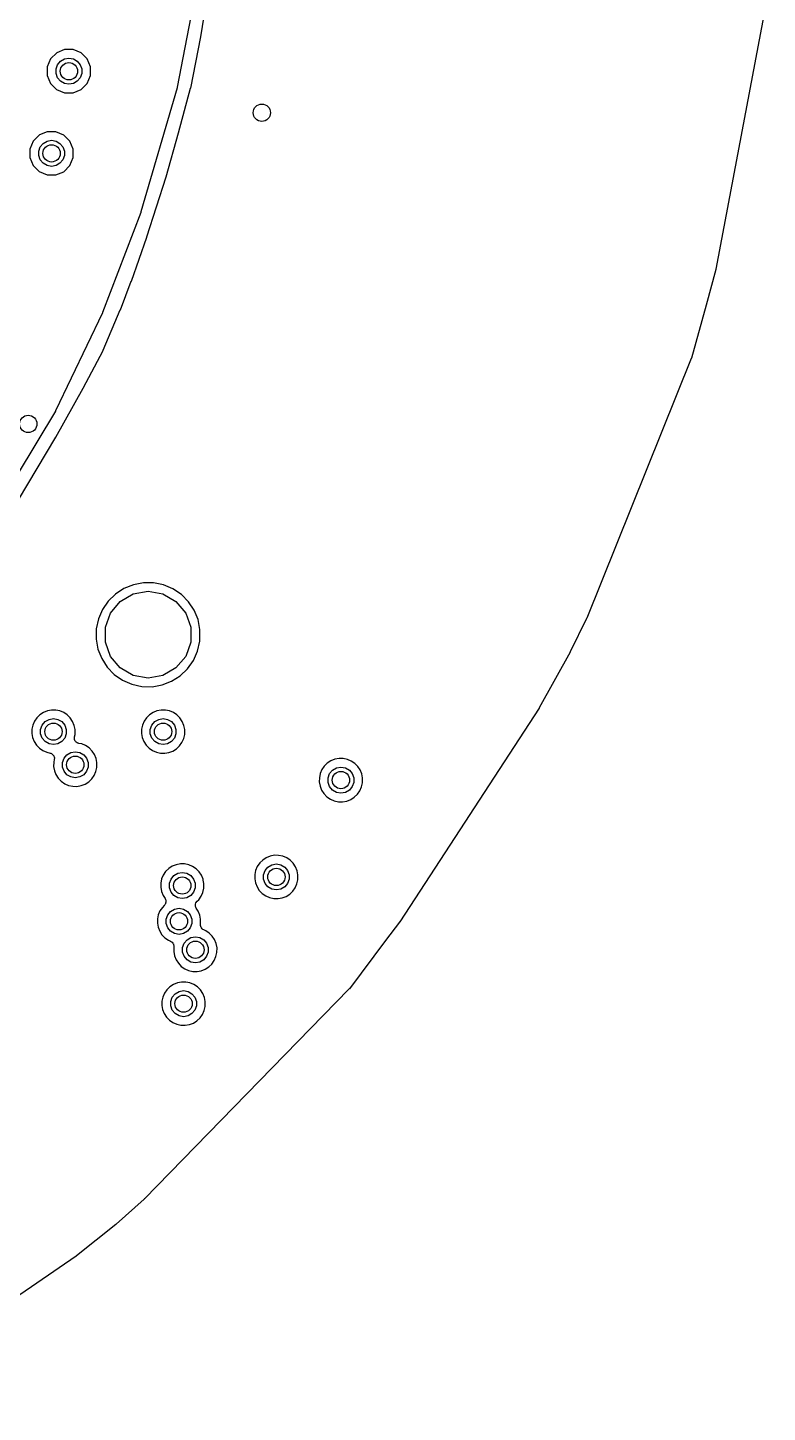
# Model space of a CAD drawing. Extents: x 83.8 to 170.2, y -169.8 to -83.8.
# Drawn here: x 152.97 to 170.07, y -164.39 to -132.36 of the extents above; entities that cross this region are included whole.
import ezdxf

# ---------------------------------------------------------------- set-up
doc = ezdxf.new("R2010")
doc.units = 0
doc.header["$MEASUREMENT"] = 0
doc.layers.add('BLACK', color=7, linetype='CONTINUOUS')

msp = doc.modelspace()

# ---------------------------------------------------------------- linework, layer by layer
at = {"layer": 'Black'}
for p, q in [((156.911, -131.195), (156.426, -133.738)), ((156.968, -132.569), (157.21, -131.073)), ((170.066, -131.644), (168.875, -137.947)), ((156.735, -133.757), (156.968, -132.571)), ((156.968, -132.571), (156.968, -132.569)), ((153.821, -132.868), (153.637, -132.944)), ((154.02, -132.868), (153.821, -132.868)), ((154.204, -132.944), (154.02, -132.868)), ((153.496, -133.084), (153.42, -133.268)), ((153.637, -132.944), (153.496, -133.084)), ((153.624, -133.315), (153.659, -133.217)), ((153.659, -133.217), (153.727, -133.137)), ((153.727, -133.137), (153.817, -133.085)), ((153.817, -133.085), (153.92, -133.067)), ((153.92, -133.067), (154.023, -133.085)), ((154.023, -133.085), (154.114, -133.137)), ((154.114, -133.137), (154.181, -133.217)), ((154.181, -133.217), (154.217, -133.315)), ((154.344, -133.085), (154.204, -132.944)), ((154.42, -133.269), (154.344, -133.085)), ((153.42, -133.268), (153.42, -133.467)), ((153.42, -133.467), (153.496, -133.651)), ((153.624, -133.42), (153.624, -133.315)), ((153.659, -133.518), (153.624, -133.42)), ((153.727, -133.598), (153.659, -133.518)), ((154.181, -133.518), (154.114, -133.598)), ((154.217, -133.42), (154.181, -133.518)), ((154.217, -133.315), (154.217, -133.42)), ((154.344, -133.651), (154.42, -133.468)), ((154.42, -133.468), (154.42, -133.269)), ((153.496, -133.651), (153.636, -133.791)), ((153.636, -133.791), (153.82, -133.868)), ((153.817, -133.651), (153.727, -133.598)), ((153.92, -133.669), (153.817, -133.651)), ((153.82, -133.868), (154.019, -133.868)), ((154.023, -133.651), (153.92, -133.669)), ((154.019, -133.868), (154.203, -133.792)), ((154.114, -133.598), (154.023, -133.651)), ((154.203, -133.792), (154.344, -133.651)), ((156.423, -133.749), (155.583, -136.624)), ((156.426, -133.738), (156.423, -133.743)), ((156.423, -133.743), (156.423, -133.749)), ((156.45, -134.795), (156.734, -133.761)), ((156.734, -133.761), (156.735, -133.757)), ((153.42, -134.768), (153.236, -134.843)), ((153.619, -134.768), (153.42, -134.768)), ((153.802, -134.844), (153.619, -134.768)), ((156.166, -135.81), (156.45, -134.795)), ((156.45, -134.795), (156.45, -134.795)), ((153.095, -134.984), (153.019, -135.168)), ((153.236, -134.843), (153.095, -134.984)), ((153.222, -135.215), (153.258, -135.117)), ((153.258, -135.117), (153.325, -135.037)), ((153.325, -135.037), (153.416, -134.985)), ((153.416, -134.985), (153.519, -134.966)), ((153.519, -134.966), (153.622, -134.985)), ((153.622, -134.985), (153.712, -135.037)), ((153.712, -135.037), (153.78, -135.117)), ((153.78, -135.117), (153.815, -135.215)), ((153.943, -134.985), (153.802, -134.844)), ((154.019, -135.169), (153.943, -134.985)), ((153.019, -135.168), (153.019, -135.367)), ((153.019, -135.367), (153.095, -135.55)), ((153.222, -135.32), (153.222, -135.215)), ((153.258, -135.418), (153.222, -135.32)), ((153.325, -135.498), (153.258, -135.418)), ((153.78, -135.418), (153.712, -135.498)), ((153.815, -135.32), (153.78, -135.418)), ((153.815, -135.215), (153.815, -135.32)), ((153.942, -135.551), (154.019, -135.367)), ((154.019, -135.367), (154.019, -135.169)), ((153.095, -135.55), (153.235, -135.691)), ((153.235, -135.691), (153.419, -135.768)), ((153.416, -135.551), (153.325, -135.498)), ((153.519, -135.569), (153.416, -135.551)), ((153.419, -135.768), (153.618, -135.768)), ((153.622, -135.551), (153.519, -135.569)), ((153.618, -135.768), (153.802, -135.692)), ((153.712, -135.498), (153.622, -135.551)), ((153.802, -135.692), (153.942, -135.551)), ((155.719, -137.202), (156.165, -135.812)), ((156.165, -135.812), (156.166, -135.81)), ((155.579, -136.634), (154.699, -138.946)), ((155.58, -136.629), (155.579, -136.634)), ((155.583, -136.624), (155.58, -136.629)), ((155.363, -138.223), (155.718, -137.204)), ((155.718, -137.204), (155.719, -137.202)), ((168.873, -137.957), (168.652, -138.777)), ((168.875, -137.947), (168.873, -137.952)), ((168.873, -137.952), (168.873, -137.957)), ((155.109, -138.884), (155.362, -138.225)), ((155.362, -138.225), (155.363, -138.223)), ((154.695, -138.955), (153.613, -141.221)), ((154.696, -138.95), (154.695, -138.955)), ((154.699, -138.946), (154.696, -138.95)), ((154.714, -139.822), (155.108, -138.885)), ((155.108, -138.885), (155.109, -138.884)), ((168.652, -138.778), (168.31, -140.003)), ((168.652, -138.777), (168.652, -138.778)), ((168.652, -138.778), (168.652, -138.778)), ((154.251, -140.698), (154.711, -139.827)), ((154.711, -139.827), (154.714, -139.822)), ((168.305, -140.016), (165.892, -146.019)), ((168.307, -140.009), (168.305, -140.016)), ((168.31, -140.003), (168.307, -140.009)), ((153.621, -141.83), (154.25, -140.699)), ((154.25, -140.699), (154.251, -140.698)), ((153.607, -141.232), (152.074, -143.777)), ((153.609, -141.226), (153.607, -141.232)), ((153.613, -141.221), (153.609, -141.226)), ((152.753, -143.282), (153.62, -141.832)), ((153.62, -141.832), (153.621, -141.83)), ((155.192, -145.334), (154.995, -145.463)), ((155.41, -145.246), (155.192, -145.334)), ((155.407, -145.46), (155.75, -145.399)), ((155.641, -145.202), (155.41, -145.246)), ((155.876, -145.204), (155.641, -145.202)), ((155.75, -145.399), (156.093, -145.46)), ((156.107, -145.251), (155.876, -145.204)), ((156.324, -145.342), (156.107, -145.251)), ((156.519, -145.474), (156.324, -145.342)), ((154.826, -145.628), (154.694, -145.822)), ((154.995, -145.463), (154.826, -145.628)), ((154.881, -145.901), (155.105, -145.634)), ((155.105, -145.634), (155.407, -145.46)), ((156.093, -145.46), (156.395, -145.634)), ((156.395, -145.634), (156.62, -145.901)), ((156.685, -145.641), (156.519, -145.474)), ((156.815, -145.837), (156.685, -145.641)), ((154.601, -146.038), (154.552, -146.269)), ((154.694, -145.822), (154.601, -146.038)), ((154.762, -146.229), (154.881, -145.901)), ((156.62, -145.901), (156.739, -146.229)), ((156.905, -146.054), (156.815, -145.837)), ((165.888, -146.028), (165.509, -146.801)), ((165.89, -146.023), (165.888, -146.028)), ((165.892, -146.019), (165.89, -146.023)), ((154.552, -146.269), (154.549, -146.504)), ((154.762, -146.577), (154.762, -146.229)), ((156.739, -146.229), (156.739, -146.577)), ((156.95, -146.284), (156.905, -146.054)), ((156.946, -146.555), (156.95, -146.284)), ((154.549, -146.504), (154.591, -146.735)), ((154.881, -146.905), (154.762, -146.577)), ((156.739, -146.577), (156.62, -146.905)), ((156.894, -146.784), (156.946, -146.555)), ((154.591, -146.735), (154.678, -146.954)), ((154.678, -146.954), (154.805, -147.152)), ((155.105, -147.172), (154.881, -146.905)), ((156.62, -146.905), (156.395, -147.172)), ((156.663, -147.191), (156.799, -146.999)), ((156.799, -146.999), (156.894, -146.784)), ((165.506, -146.807), (164.794, -148.091)), ((165.507, -146.804), (165.506, -146.807)), ((165.509, -146.801), (165.507, -146.804)), ((154.805, -147.152), (154.969, -147.321)), ((154.969, -147.321), (155.162, -147.456)), ((155.407, -147.346), (155.105, -147.172)), ((156.395, -147.172), (156.093, -147.346)), ((156.493, -147.353), (156.663, -147.191)), ((155.162, -147.456), (155.378, -147.55)), ((155.378, -147.55), (155.607, -147.6)), ((155.75, -147.407), (155.407, -147.346)), ((155.607, -147.6), (155.843, -147.605)), ((156.093, -147.346), (155.75, -147.407)), ((155.843, -147.605), (156.074, -147.564)), ((156.074, -147.564), (156.294, -147.479)), ((156.294, -147.479), (156.493, -147.353)), ((153.248, -148.253), (153.178, -148.322)), ((153.33, -148.2), (153.248, -148.253)), ((153.421, -148.163), (153.33, -148.2)), ((153.517, -148.145), (153.421, -148.163)), ((153.615, -148.145), (153.517, -148.145)), ((153.711, -148.165), (153.615, -148.145)), ((153.802, -148.203), (153.711, -148.165)), ((153.883, -148.258), (153.802, -148.203)), ((153.952, -148.327), (153.883, -148.258)), ((155.783, -148.253), (155.713, -148.322)), ((155.865, -148.2), (155.783, -148.253)), ((155.956, -148.163), (155.865, -148.2)), ((156.052, -148.145), (155.956, -148.163)), ((156.15, -148.145), (156.052, -148.145)), ((156.246, -148.165), (156.15, -148.145)), ((156.337, -148.203), (156.246, -148.165)), ((156.418, -148.258), (156.337, -148.203)), ((156.487, -148.327), (156.418, -148.258)), ((164.79, -148.099), (161.567, -153.043)), ((164.792, -148.095), (164.79, -148.099)), ((164.794, -148.091), (164.792, -148.095)), ((153.063, -148.589), (153.062, -148.687)), ((153.084, -148.493), (153.063, -148.589)), ((153.122, -148.403), (153.084, -148.493)), ((153.178, -148.322), (153.122, -148.403)), ((153.266, -148.593), (153.302, -148.494)), ((153.266, -148.697), (153.266, -148.593)), ((153.302, -148.494), (153.369, -148.414)), ((153.369, -148.414), (153.46, -148.362)), ((153.46, -148.362), (153.563, -148.344)), ((153.563, -148.344), (153.666, -148.362)), ((153.666, -148.362), (153.756, -148.414)), ((153.756, -148.414), (153.823, -148.494)), ((153.823, -148.494), (153.859, -148.593)), ((153.859, -148.593), (153.859, -148.697)), ((154.006, -148.409), (153.952, -148.327)), ((154.044, -148.5), (154.006, -148.409)), ((154.063, -148.595), (154.044, -148.5)), ((154.061, -148.696), (154.063, -148.595)), ((155.598, -148.589), (155.597, -148.687)), ((155.619, -148.493), (155.598, -148.589)), ((155.657, -148.403), (155.619, -148.493)), ((155.713, -148.322), (155.657, -148.403)), ((155.801, -148.593), (155.837, -148.494)), ((155.801, -148.697), (155.801, -148.593)), ((155.837, -148.494), (155.904, -148.414)), ((155.904, -148.414), (155.995, -148.362)), ((155.995, -148.362), (156.098, -148.344)), ((156.098, -148.344), (156.201, -148.362)), ((156.201, -148.362), (156.291, -148.414)), ((156.291, -148.414), (156.358, -148.494)), ((156.358, -148.494), (156.394, -148.593)), ((156.394, -148.593), (156.394, -148.697)), ((156.541, -148.409), (156.487, -148.327)), ((156.579, -148.5), (156.541, -148.409)), ((156.597, -148.595), (156.579, -148.5)), ((156.596, -148.709), (156.597, -148.595)), ((153.062, -148.687), (153.08, -148.784)), ((153.08, -148.784), (153.116, -148.875)), ((153.116, -148.875), (153.169, -148.957)), ((153.302, -148.796), (153.266, -148.697)), ((153.369, -148.876), (153.302, -148.796)), ((153.46, -148.928), (153.369, -148.876)), ((153.563, -148.946), (153.46, -148.928)), ((153.666, -148.928), (153.563, -148.946)), ((153.756, -148.876), (153.666, -148.928)), ((153.823, -148.796), (153.756, -148.876)), ((153.859, -148.697), (153.823, -148.796)), ((154.045, -148.788), (154.048, -148.776)), ((154.047, -148.798), (154.045, -148.788)), ((154.046, -148.808), (154.047, -148.798)), ((154.05, -148.82), (154.046, -148.808)), ((154.048, -148.776), (154.049, -148.764)), ((154.049, -148.764), (154.061, -148.709)), ((154.052, -148.832), (154.05, -148.82)), ((154.057, -148.84), (154.052, -148.832)), ((154.059, -148.85), (154.057, -148.84)), ((154.067, -148.86), (154.059, -148.85)), ((154.061, -148.709), (154.061, -148.696)), ((154.061, -148.696), (154.061, -148.696)), ((154.061, -148.696), (154.061, -148.696)), ((154.073, -148.871), (154.067, -148.86)), ((154.08, -148.877), (154.073, -148.871)), ((154.086, -148.885), (154.08, -148.877)), ((154.097, -148.892), (154.086, -148.885)), ((154.106, -148.9), (154.097, -148.892)), ((154.115, -148.904), (154.106, -148.9)), ((154.123, -148.909), (154.115, -148.904)), ((154.135, -148.912), (154.123, -148.909)), ((154.147, -148.916), (154.135, -148.912)), ((154.216, -148.93), (154.147, -148.916)), ((154.306, -148.968), (154.216, -148.93)), ((155.597, -148.687), (155.615, -148.784)), ((155.615, -148.784), (155.651, -148.875)), ((155.651, -148.875), (155.704, -148.957)), ((155.837, -148.796), (155.801, -148.697)), ((155.904, -148.876), (155.837, -148.796)), ((155.995, -148.928), (155.904, -148.876)), ((156.098, -148.946), (155.995, -148.928)), ((156.201, -148.928), (156.098, -148.946)), ((156.291, -148.876), (156.201, -148.928)), ((156.358, -148.796), (156.291, -148.876)), ((156.394, -148.697), (156.358, -148.796)), ((156.478, -148.973), (156.534, -148.893)), ((156.534, -148.893), (156.574, -148.804)), ((156.574, -148.804), (156.596, -148.709)), ((153.169, -148.957), (153.237, -149.028)), ((153.237, -149.028), (153.318, -149.084)), ((153.318, -149.084), (153.407, -149.123)), ((153.407, -149.123), (153.485, -149.14)), ((153.485, -149.14), (153.495, -149.144)), ((153.495, -149.144), (153.505, -149.146)), ((153.505, -149.146), (153.515, -149.152)), ((153.515, -149.152), (153.526, -149.157)), ((153.526, -149.157), (153.533, -149.164)), ((153.533, -149.164), (153.542, -149.17)), ((153.542, -149.17), (153.55, -149.179)), ((153.55, -149.179), (153.558, -149.186)), ((153.558, -149.186), (153.563, -149.196)), ((153.563, -149.196), (153.57, -149.204)), ((153.57, -149.204), (153.573, -149.215)), ((153.573, -149.215), (153.579, -149.226)), ((153.579, -149.226), (153.58, -149.236)), ((153.58, -149.236), (153.583, -149.246)), ((153.583, -149.246), (153.583, -149.258)), ((153.807, -149.26), (153.874, -149.18)), ((153.874, -149.18), (153.964, -149.127)), ((153.964, -149.127), (154.067, -149.109)), ((154.067, -149.109), (154.17, -149.127)), ((154.17, -149.127), (154.261, -149.18)), ((154.261, -149.18), (154.328, -149.26)), ((154.388, -149.023), (154.306, -148.968)), ((154.457, -149.093), (154.388, -149.023)), ((154.511, -149.174), (154.457, -149.093)), ((154.548, -149.265), (154.511, -149.174)), ((155.704, -148.957), (155.772, -149.028)), ((155.772, -149.028), (155.852, -149.084)), ((155.852, -149.084), (155.942, -149.123)), ((155.942, -149.123), (156.038, -149.144)), ((156.038, -149.144), (156.136, -149.146)), ((156.136, -149.146), (156.233, -149.129)), ((156.233, -149.129), (156.324, -149.094)), ((156.324, -149.094), (156.407, -149.041)), ((156.407, -149.041), (156.478, -148.973)), ((153.568, -149.354), (153.567, -149.452)), ((153.567, -149.452), (153.584, -149.549)), ((153.582, -149.29), (153.568, -149.354)), ((153.584, -149.269), (153.582, -149.28)), ((153.582, -149.28), (153.582, -149.29)), ((153.583, -149.258), (153.584, -149.269)), ((153.584, -149.549), (153.621, -149.64)), ((153.771, -149.358), (153.807, -149.26)), ((153.771, -149.463), (153.771, -149.358)), ((153.807, -149.561), (153.771, -149.463)), ((153.874, -149.641), (153.807, -149.561)), ((154.328, -149.561), (154.261, -149.641)), ((154.328, -149.26), (154.364, -149.358)), ((154.364, -149.463), (154.328, -149.561)), ((154.364, -149.358), (154.364, -149.463)), ((154.504, -149.658), (154.544, -149.569)), ((154.544, -149.569), (154.566, -149.474)), ((154.567, -149.36), (154.548, -149.265)), ((154.566, -149.474), (154.567, -149.36)), ((159.769, -149.524), (159.73, -149.614)), ((159.824, -149.443), (159.769, -149.524)), ((159.894, -149.374), (159.824, -149.443)), ((159.976, -149.321), (159.894, -149.374)), ((159.948, -149.615), (160.016, -149.535)), ((160.067, -149.284), (159.976, -149.321)), ((160.016, -149.535), (160.106, -149.483)), ((160.164, -149.266), (160.067, -149.284)), ((160.106, -149.483), (160.209, -149.465)), ((160.262, -149.266), (160.164, -149.266)), ((160.209, -149.465), (160.312, -149.483)), ((160.358, -149.286), (160.262, -149.266)), ((160.312, -149.483), (160.403, -149.535)), ((160.448, -149.324), (160.358, -149.286)), ((160.403, -149.535), (160.47, -149.615)), ((160.529, -149.379), (160.448, -149.324)), ((160.598, -149.448), (160.529, -149.379)), ((160.653, -149.53), (160.598, -149.448)), ((160.69, -149.621), (160.653, -149.53)), ((153.621, -149.64), (153.674, -149.722)), ((153.674, -149.722), (153.742, -149.793)), ((153.742, -149.793), (153.822, -149.849)), ((153.822, -149.849), (153.912, -149.888)), ((153.964, -149.693), (153.874, -149.641)), ((153.912, -149.888), (154.008, -149.909)), ((154.067, -149.711), (153.964, -149.693)), ((154.17, -149.693), (154.067, -149.711)), ((154.106, -149.911), (154.203, -149.894)), ((154.261, -149.641), (154.17, -149.693)), ((154.203, -149.894), (154.294, -149.859)), ((154.294, -149.859), (154.377, -149.806)), ((154.377, -149.806), (154.448, -149.739)), ((154.448, -149.739), (154.504, -149.658)), ((159.71, -149.71), (159.708, -149.808)), ((159.708, -149.808), (159.726, -149.904)), ((159.73, -149.614), (159.71, -149.71)), ((159.913, -149.714), (159.948, -149.615)), ((159.913, -149.818), (159.913, -149.714)), ((159.948, -149.916), (159.913, -149.818)), ((160.47, -149.615), (160.506, -149.714)), ((160.506, -149.818), (160.47, -149.916)), ((160.506, -149.714), (160.506, -149.818)), ((160.686, -149.925), (160.707, -149.83)), ((160.709, -149.716), (160.69, -149.621)), ((160.707, -149.83), (160.709, -149.716)), ((154.008, -149.909), (154.106, -149.911)), ((159.726, -149.904), (159.762, -149.996)), ((159.762, -149.996), (159.815, -150.078)), ((159.815, -150.078), (159.883, -150.149)), ((159.883, -150.149), (159.964, -150.205)), ((160.016, -149.997), (159.948, -149.916)), ((159.964, -150.205), (160.054, -150.244)), ((160.106, -150.049), (160.016, -149.997)), ((160.209, -150.067), (160.106, -150.049)), ((160.312, -150.049), (160.209, -150.067)), ((160.403, -149.997), (160.312, -150.049)), ((160.344, -150.25), (160.436, -150.214)), ((160.47, -149.916), (160.403, -149.997)), ((160.436, -150.214), (160.518, -150.162)), ((160.518, -150.162), (160.589, -150.094)), ((160.589, -150.094), (160.646, -150.014)), ((160.646, -150.014), (160.686, -149.925)), ((160.054, -150.244), (160.15, -150.265)), ((160.15, -150.265), (160.248, -150.267)), ((160.248, -150.267), (160.344, -150.25)), ((156.227, -151.813), (156.156, -151.881)), ((156.309, -151.759), (156.227, -151.813)), ((156.4, -151.722), (156.309, -151.759)), ((156.496, -151.704), (156.4, -151.722)), ((156.594, -151.705), (156.496, -151.704)), ((156.69, -151.724), (156.594, -151.705)), ((156.78, -151.762), (156.69, -151.724)), ((156.862, -151.817), (156.78, -151.762)), ((156.931, -151.887), (156.862, -151.817)), ((158.275, -151.764), (158.237, -151.854)), ((158.331, -151.683), (158.275, -151.764)), ((158.401, -151.615), (158.331, -151.683)), ((158.483, -151.561), (158.401, -151.615)), ((158.455, -151.856), (158.522, -151.776)), ((158.574, -151.524), (158.483, -151.561)), ((158.522, -151.776), (158.613, -151.723)), ((158.67, -151.506), (158.574, -151.524)), ((158.613, -151.723), (158.716, -151.705)), ((158.768, -151.507), (158.67, -151.506)), ((158.716, -151.705), (158.819, -151.723)), ((158.864, -151.526), (158.768, -151.507)), ((158.819, -151.723), (158.909, -151.776)), ((158.955, -151.564), (158.864, -151.526)), ((158.909, -151.776), (158.976, -151.856)), ((159.036, -151.619), (158.955, -151.564)), ((159.105, -151.689), (159.036, -151.619)), ((159.159, -151.77), (159.105, -151.689)), ((159.197, -151.861), (159.159, -151.77)), ((156.062, -152.052), (156.042, -152.148)), ((156.101, -151.962), (156.062, -152.052)), ((156.156, -151.881), (156.101, -151.962)), ((156.245, -152.152), (156.281, -152.054)), ((156.281, -152.054), (156.348, -151.974)), ((156.348, -151.974), (156.438, -151.921)), ((156.438, -151.921), (156.541, -151.903)), ((156.541, -151.903), (156.644, -151.921)), ((156.644, -151.921), (156.735, -151.974)), ((156.735, -151.974), (156.802, -152.054)), ((156.802, -152.054), (156.838, -152.152)), ((156.985, -151.968), (156.931, -151.887)), ((157.022, -152.059), (156.985, -151.968)), ((157.027, -152.084), (157.022, -152.059)), ((157.041, -152.154), (157.027, -152.084)), ((158.216, -151.95), (158.215, -152.048)), ((158.215, -152.048), (158.233, -152.145)), ((158.237, -151.854), (158.216, -151.95)), ((158.419, -151.954), (158.455, -151.856)), ((158.419, -152.058), (158.419, -151.954)), ((158.455, -152.157), (158.419, -152.058)), ((158.976, -151.856), (159.012, -151.954)), ((159.012, -152.058), (158.976, -152.157)), ((159.012, -151.954), (159.012, -152.058)), ((159.192, -152.165), (159.214, -152.07)), ((159.215, -151.956), (159.197, -151.861)), ((159.214, -152.07), (159.215, -151.956)), ((156.042, -152.148), (156.041, -152.246)), ((156.041, -152.246), (156.058, -152.343)), ((156.058, -152.343), (156.095, -152.434)), ((156.095, -152.434), (156.142, -152.507)), ((156.245, -152.257), (156.245, -152.152)), ((156.281, -152.355), (156.245, -152.257)), ((156.348, -152.435), (156.281, -152.355)), ((156.438, -152.487), (156.348, -152.435)), ((156.735, -152.435), (156.644, -152.487)), ((156.802, -152.355), (156.735, -152.435)), ((156.838, -152.257), (156.802, -152.355)), ((156.838, -152.152), (156.838, -152.257)), ((156.922, -152.533), (156.978, -152.452)), ((156.978, -152.452), (157.018, -152.363)), ((157.018, -152.363), (157.04, -152.268)), ((157.04, -152.268), (157.041, -152.154)), ((158.233, -152.145), (158.269, -152.236)), ((158.269, -152.236), (158.322, -152.318)), ((158.322, -152.318), (158.39, -152.389)), ((158.39, -152.389), (158.47, -152.445)), ((158.522, -152.237), (158.455, -152.157)), ((158.47, -152.445), (158.56, -152.484)), ((158.613, -152.289), (158.522, -152.237)), ((158.716, -152.307), (158.613, -152.289)), ((158.819, -152.289), (158.716, -152.307)), ((158.909, -152.237), (158.819, -152.289)), ((158.851, -152.49), (158.942, -152.455)), ((158.976, -152.157), (158.909, -152.237)), ((158.942, -152.455), (159.025, -152.402)), ((159.025, -152.402), (159.096, -152.334)), ((159.096, -152.334), (159.152, -152.254)), ((159.152, -152.254), (159.192, -152.165)), ((156.08, -152.709), (156.025, -152.79)), ((156.124, -152.667), (156.08, -152.709)), ((156.136, -152.65), (156.124, -152.667)), ((156.148, -152.634), (156.136, -152.65)), ((156.142, -152.507), (156.15, -152.526)), ((156.149, -152.631), (156.148, -152.632)), ((156.148, -152.632), (156.148, -152.634)), ((156.155, -152.611), (156.149, -152.631)), ((156.15, -152.526), (156.158, -152.544)), ((156.161, -152.592), (156.155, -152.611)), ((156.158, -152.544), (156.158, -152.546)), ((156.158, -152.546), (156.159, -152.548)), ((156.159, -152.548), (156.16, -152.568)), ((156.16, -152.568), (156.161, -152.588)), ((156.161, -152.588), (156.161, -152.59)), ((156.161, -152.59), (156.161, -152.592)), ((156.272, -152.802), (156.362, -152.749)), ((156.362, -152.749), (156.465, -152.731)), ((156.541, -152.505), (156.438, -152.487)), ((156.465, -152.731), (156.568, -152.749)), ((156.644, -152.487), (156.541, -152.505)), ((156.568, -152.749), (156.659, -152.802)), ((156.845, -152.647), (156.846, -152.645)), ((156.848, -152.691), (156.845, -152.647)), ((156.846, -152.645), (156.849, -152.633)), ((156.855, -152.708), (156.848, -152.691)), ((156.849, -152.633), (156.857, -152.604)), ((156.865, -152.731), (156.855, -152.708)), ((156.857, -152.604), (156.884, -152.569)), ((156.909, -152.796), (156.865, -152.731)), ((156.884, -152.569), (156.922, -152.533)), ((158.56, -152.484), (158.656, -152.505)), ((158.656, -152.505), (158.754, -152.507)), ((158.754, -152.507), (158.851, -152.49)), ((155.966, -152.976), (155.965, -153.074)), ((155.965, -153.074), (155.982, -153.171)), ((155.986, -152.88), (155.966, -152.976)), ((156.025, -152.79), (155.986, -152.88)), ((156.169, -152.98), (156.204, -152.882)), ((156.169, -153.085), (156.169, -152.98)), ((156.204, -153.183), (156.169, -153.085)), ((156.204, -152.882), (156.272, -152.802)), ((156.659, -152.802), (156.726, -152.882)), ((156.726, -152.882), (156.762, -152.98)), ((156.762, -153.085), (156.726, -153.183)), ((156.762, -152.98), (156.762, -153.085)), ((156.946, -152.887), (156.909, -152.796)), ((156.965, -152.982), (156.946, -152.887)), ((156.963, -153.11), (156.965, -152.982)), ((161.562, -153.05), (161.24, -153.479)), ((161.564, -153.046), (161.562, -153.05)), ((161.567, -153.043), (161.564, -153.046)), ((155.982, -153.171), (156.018, -153.262)), ((156.018, -153.262), (156.071, -153.344)), ((156.071, -153.344), (156.14, -153.415)), ((156.14, -153.415), (156.22, -153.471)), ((156.272, -153.263), (156.204, -153.183)), ((156.362, -153.315), (156.272, -153.263)), ((156.465, -153.334), (156.362, -153.315)), ((156.568, -153.315), (156.465, -153.334)), ((156.659, -153.263), (156.568, -153.315)), ((156.65, -153.461), (156.741, -153.408)), ((156.726, -153.183), (156.659, -153.263)), ((156.741, -153.408), (156.844, -153.39)), ((156.844, -153.39), (156.947, -153.408)), ((156.947, -153.408), (157.037, -153.461)), ((156.964, -153.116), (156.963, -153.11)), ((156.963, -153.13), (156.964, -153.116)), ((156.964, -153.13), (156.963, -153.13)), ((156.964, -153.131), (156.964, -153.13)), ((156.969, -153.149), (156.964, -153.131)), ((156.97, -153.152), (156.969, -153.149)), ((156.97, -153.153), (156.97, -153.152)), ((156.971, -153.154), (156.97, -153.153)), ((156.977, -153.173), (156.971, -153.154)), ((156.986, -153.185), (156.977, -153.173)), ((156.977, -153.173), (156.977, -153.173)), ((156.977, -153.173), (156.977, -153.173)), ((157.003, -153.208), (156.986, -153.185)), ((157.019, -153.218), (157.003, -153.208)), ((157.003, -153.208), (157.003, -153.208)), ((157.003, -153.208), (157.003, -153.208)), ((157.04, -153.232), (157.019, -153.218)), ((157.083, -153.249), (157.04, -153.232)), ((157.04, -153.232), (157.04, -153.232)), ((157.04, -153.232), (157.04, -153.232)), ((157.04, -153.232), (157.04, -153.232)), ((157.164, -153.304), (157.083, -153.249)), ((157.233, -153.374), (157.164, -153.304)), ((157.287, -153.456), (157.233, -153.374)), ((156.22, -153.471), (156.271, -153.493)), ((156.271, -153.493), (156.288, -153.504)), ((156.288, -153.504), (156.305, -153.515)), ((156.305, -153.515), (156.306, -153.517)), ((156.306, -153.517), (156.308, -153.518)), ((156.308, -153.518), (156.32, -153.534)), ((156.32, -153.534), (156.332, -153.55)), ((156.332, -153.55), (156.333, -153.552)), ((156.333, -153.552), (156.334, -153.553)), ((156.334, -153.553), (156.34, -153.573)), ((156.34, -153.573), (156.346, -153.592)), ((156.344, -153.631), (156.343, -153.733)), ((156.343, -153.733), (156.361, -153.83)), ((156.345, -153.616), (156.344, -153.631)), ((156.346, -153.595), (156.345, -153.616)), ((156.346, -153.592), (156.346, -153.594)), ((156.346, -153.594), (156.346, -153.595)), ((156.547, -153.639), (156.583, -153.541)), ((156.547, -153.744), (156.547, -153.639)), ((156.583, -153.541), (156.65, -153.461)), ((157.037, -153.461), (157.104, -153.541)), ((157.104, -153.541), (157.14, -153.639)), ((157.14, -153.639), (157.14, -153.744)), ((157.325, -153.546), (157.287, -153.456)), ((157.344, -153.642), (157.325, -153.546)), ((157.342, -153.755), (157.344, -153.642)), ((161.24, -153.479), (160.404, -154.593)), ((161.24, -153.479), (161.24, -153.479)), ((161.24, -153.479), (161.24, -153.479)), ((156.361, -153.83), (156.397, -153.921)), ((156.397, -153.921), (156.45, -154.003)), ((156.45, -154.003), (156.518, -154.074)), ((156.583, -153.842), (156.547, -153.744)), ((156.65, -153.922), (156.583, -153.842)), ((156.741, -153.974), (156.65, -153.922)), ((156.844, -153.993), (156.741, -153.974)), ((156.947, -153.974), (156.844, -153.993)), ((157.037, -153.922), (156.947, -153.974)), ((157.104, -153.842), (157.037, -153.922)), ((157.14, -153.744), (157.104, -153.842)), ((157.153, -154.087), (157.224, -154.02)), ((157.224, -154.02), (157.281, -153.94)), ((157.281, -153.94), (157.32, -153.85)), ((157.32, -153.85), (157.342, -153.755)), ((156.518, -154.074), (156.599, -154.13)), ((156.599, -154.13), (156.688, -154.169)), ((156.688, -154.169), (156.784, -154.19)), ((156.784, -154.19), (156.882, -154.192)), ((156.882, -154.192), (156.979, -154.175)), ((156.979, -154.175), (157.07, -154.14)), ((157.07, -154.14), (157.153, -154.087)), ((160.394, -154.605), (155.666, -159.45)), ((156.13, -154.695), (156.091, -154.785)), ((156.185, -154.614), (156.13, -154.695)), ((156.255, -154.546), (156.185, -154.614)), ((156.338, -154.492), (156.255, -154.546)), ((156.428, -154.455), (156.338, -154.492)), ((156.377, -154.707), (156.467, -154.654)), ((156.525, -154.437), (156.428, -154.455)), ((156.467, -154.654), (156.57, -154.636)), ((156.623, -154.438), (156.525, -154.437)), ((156.57, -154.636), (156.673, -154.654)), ((156.719, -154.457), (156.623, -154.438)), ((156.673, -154.654), (156.764, -154.707)), ((156.809, -154.495), (156.719, -154.457)), ((156.891, -154.55), (156.809, -154.495)), ((156.96, -154.62), (156.891, -154.55)), ((157.014, -154.701), (156.96, -154.62)), ((160.398, -154.598), (160.394, -154.605)), ((160.404, -154.593), (160.398, -154.598)), ((156.071, -154.881), (156.07, -154.979)), ((156.07, -154.979), (156.087, -155.076)), ((156.091, -154.785), (156.071, -154.881)), ((156.274, -154.885), (156.309, -154.787)), ((156.274, -154.99), (156.274, -154.885)), ((156.309, -155.088), (156.274, -154.99)), ((156.309, -154.787), (156.377, -154.707)), ((156.764, -154.707), (156.831, -154.787)), ((156.831, -154.787), (156.867, -154.885)), ((156.867, -154.99), (156.831, -155.088)), ((156.867, -154.885), (156.867, -154.99)), ((157.051, -154.792), (157.014, -154.701)), ((157.047, -155.096), (157.069, -155.001)), ((157.07, -154.887), (157.051, -154.792)), ((157.069, -155.001), (157.07, -154.887)), ((156.087, -155.076), (156.123, -155.167)), ((156.123, -155.167), (156.177, -155.249)), ((156.177, -155.249), (156.245, -155.32)), ((156.245, -155.32), (156.325, -155.376)), ((156.377, -155.168), (156.309, -155.088)), ((156.467, -155.22), (156.377, -155.168)), ((156.57, -155.239), (156.467, -155.22)), ((156.673, -155.22), (156.57, -155.239)), ((156.764, -155.168), (156.673, -155.22)), ((156.831, -155.088), (156.764, -155.168)), ((156.797, -155.386), (156.88, -155.333)), ((156.88, -155.333), (156.951, -155.266)), ((156.951, -155.266), (157.007, -155.186)), ((157.007, -155.186), (157.047, -155.096)), ((156.325, -155.376), (156.415, -155.415)), ((156.415, -155.415), (156.511, -155.436)), ((156.511, -155.436), (156.609, -155.438)), ((156.609, -155.438), (156.705, -155.421)), ((156.705, -155.421), (156.797, -155.386)), ((155.66, -159.456), (155.01, -160.04)), ((155.663, -159.452), (155.66, -159.456)), ((155.666, -159.45), (155.663, -159.452)), ((155.004, -160.045), (154.094, -160.772)), ((155.007, -160.042), (155.004, -160.045)), ((155.01, -160.04), (155.007, -160.042)), ((154.087, -160.778), (148.831, -164.39)), ((154.09, -160.775), (154.087, -160.778)), ((154.094, -160.772), (154.09, -160.775))]:
    msp.add_line(p, q, dxfattribs=at)
for centre in [(153.92, -133.368), (158.38, -134.328), (153.519, -135.268), (152.979, -141.526), (153.563, -148.645), (156.098, -148.645), (154.067, -149.41), (160.209, -149.766), (158.716, -152.006), (156.541, -152.204), (156.465, -153.032), (156.844, -153.691), (156.57, -154.937)]:
    msp.add_circle(centre, 0.2, dxfattribs=at)

doc.saveas('drawing.dxf')
